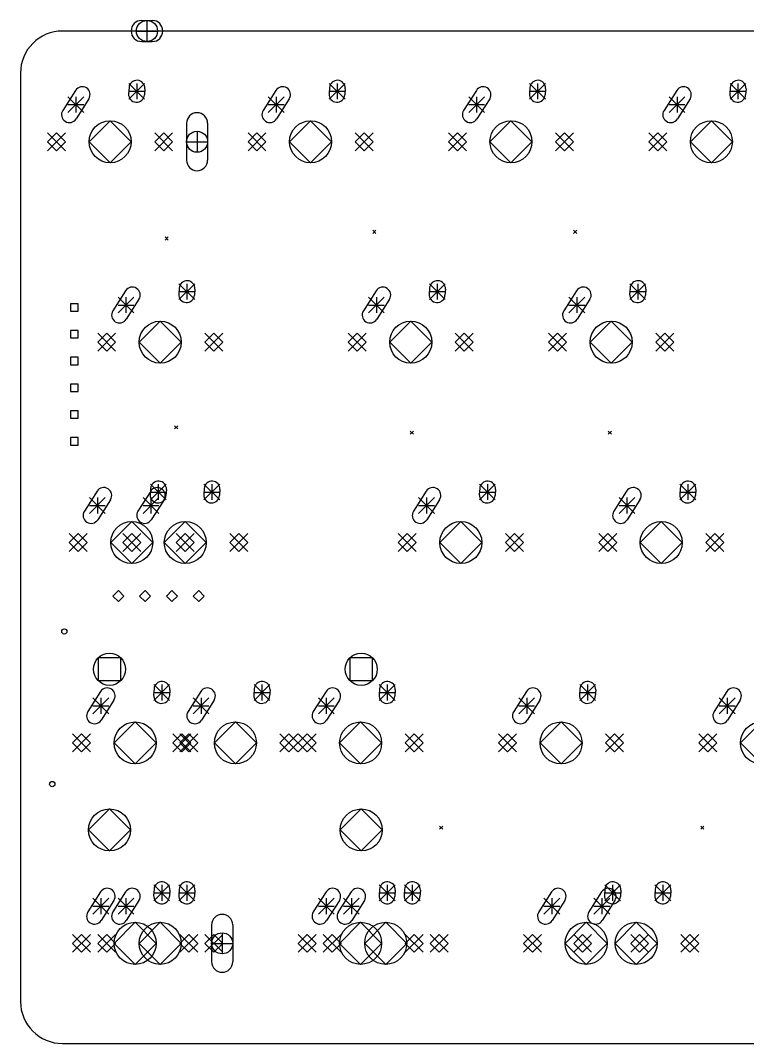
# Model space of a CAD drawing. Extents: x -8 to 314, y -166 to 1.
# Drawn here: x 2 to 71, y -96.1 to 1 of the extents above; entities that cross this region are included whole.
import ezdxf

# ---------------------------------------------------------------- set-up
doc = ezdxf.new("R2010")
doc.units = 0
doc.layers.add('BLACK', color=7, linetype='CONTINUOUS')

msp = doc.modelspace()

# ---------------------------------------------------------------- linework, layer by layer
at = {"layer": 'BLACK', "linetype": 'CONTINUOUS'}
for p, q in [((13.5, 1), (14.5, 1)), ((14, 1), (14, -1)), ((309.966, 0), (6, 0)), ((13, 0), (15, 0)), ((13.5, -1), (14.5, -1)), ((2, -4), (2, -92.0503)), ((7.22192, -5.63321), (6.01299, -7.53084)), ((12.2965, -5.37466), (12.257, -5.95332)), ((12.275, -4.965), (13.775, -6.465)), ((13.775, -4.965), (12.275, -6.465)), ((12.275, -5.715), (13.775, -5.715)), ((13.025, -4.965), (13.025, -6.465)), ((13.793, -5.47668), (13.7535, -6.05534)), ((26.2319, -5.63321), (25.023, -7.53084)), ((31.3065, -5.37466), (31.267, -5.95332)), ((31.285, -4.965), (32.785, -6.465)), ((32.785, -4.965), (31.285, -6.465)), ((31.285, -5.715), (32.785, -5.715)), ((32.035, -4.965), (32.035, -6.465)), ((32.803, -5.47668), (32.7635, -6.05534)), ((45.2419, -5.63321), (44.033, -7.53084)), ((50.3165, -5.37466), (50.277, -5.95332)), ((50.295, -4.965), (51.795, -6.465)), ((51.795, -4.965), (50.295, -6.465)), ((50.295, -5.715), (51.795, -5.715)), ((51.045, -4.965), (51.045, -6.465)), ((51.813, -5.47668), (51.7735, -6.05534)), ((64.2519, -5.63321), (63.043, -7.53084)), ((69.3265, -5.37466), (69.287, -5.95332)), ((69.305, -4.965), (70.805, -6.465)), ((70.805, -4.965), (69.305, -6.465)), ((69.305, -5.715), (70.805, -5.715)), ((70.055, -4.965), (70.055, -6.465)), ((70.823, -5.47668), (70.7835, -6.05534)), ((6.5, -6.235), (8, -7.735)), ((8, -6.235), (6.5, -7.735)), ((7.25, -6.235), (7.25, -7.735)), ((8.48701, -6.43916), (7.27808, -8.33679)), ((25.51, -6.235), (27.01, -7.735)), ((27.01, -6.235), (25.51, -7.735)), ((26.26, -6.235), (26.26, -7.735)), ((27.497, -6.43916), (26.2881, -8.33679)), ((44.52, -6.235), (46.02, -7.735)), ((46.02, -6.235), (44.52, -7.735)), ((45.27, -6.235), (45.27, -7.735)), ((46.507, -6.43916), (45.2981, -8.33679)), ((63.53, -6.235), (65.03, -7.735)), ((65.03, -6.235), (63.53, -7.735)), ((64.28, -6.235), (64.28, -7.735)), ((65.517, -6.43916), (64.3081, -8.33679)), ((6.5, -6.985), (8, -6.985)), ((25.51, -6.985), (27.01, -6.985)), ((44.52, -6.985), (46.02, -6.985)), ((63.53, -6.985), (65.03, -6.985)), ((10.505, -8.5111), (8.5111, -10.505)), ((12.4989, -10.505), (10.505, -8.5111)), ((29.515, -8.5111), (27.5211, -10.505)), ((31.5089, -10.505), (29.515, -8.5111)), ((48.525, -8.5111), (46.5311, -10.505)), ((50.5189, -10.505), (48.525, -8.5111)), ((67.535, -8.5111), (65.5411, -10.505)), ((69.5289, -10.505), (67.535, -8.5111)), ((4.5741, -9.6541), (6.2759, -11.3559)), ((6.2759, -9.6541), (4.5741, -11.3559)), ((5.425, -9.6541), (4.5741, -10.505)), ((6.2759, -10.505), (5.425, -9.6541)), ((14.7341, -9.6541), (16.4359, -11.3559)), ((16.4359, -9.6541), (14.7341, -11.3559)), ((15.585, -9.6541), (14.7341, -10.505)), ((16.4359, -10.505), (15.585, -9.6541)), ((17.755, -8.755), (17.755, -12.255)), ((18.755, -9.505), (18.755, -11.505)), ((19.755, -8.755), (19.755, -12.255)), ((23.5841, -9.6541), (25.2859, -11.3559)), ((25.2859, -9.6541), (23.5841, -11.3559)), ((24.435, -9.6541), (23.5841, -10.505)), ((25.2859, -10.505), (24.435, -9.6541)), ((33.7441, -9.6541), (35.4459, -11.3559)), ((35.4459, -9.6541), (33.7441, -11.3559)), ((34.595, -9.6541), (33.7441, -10.505)), ((35.4459, -10.505), (34.595, -9.6541)), ((42.5941, -9.6541), (44.2959, -11.3559)), ((44.2959, -9.6541), (42.5941, -11.3559)), ((43.445, -9.6541), (42.5941, -10.505)), ((44.2959, -10.505), (43.445, -9.6541)), ((52.7541, -9.6541), (54.4559, -11.3559)), ((54.4559, -9.6541), (52.7541, -11.3559)), ((53.605, -9.6541), (52.7541, -10.505)), ((54.4559, -10.505), (53.605, -9.6541)), ((61.6041, -9.6541), (63.3059, -11.3559)), ((63.3059, -9.6541), (61.6041, -11.3559)), ((62.455, -9.6541), (61.6041, -10.505)), ((63.3059, -10.505), (62.455, -9.6541)), ((4.5741, -10.505), (5.425, -11.3559)), ((5.425, -11.3559), (6.2759, -10.505)), ((8.5111, -10.505), (10.505, -12.4989)), ((10.505, -12.4989), (12.4989, -10.505)), ((14.7341, -10.505), (15.585, -11.3559)), ((15.585, -11.3559), (16.4359, -10.505)), ((17.755, -10.505), (19.755, -10.505)), ((23.5841, -10.505), (24.435, -11.3559)), ((24.435, -11.3559), (25.2859, -10.505)), ((27.5211, -10.505), (29.515, -12.4989)), ((29.515, -12.4989), (31.5089, -10.505)), ((33.7441, -10.505), (34.595, -11.3559)), ((34.595, -11.3559), (35.4459, -10.505)), ((42.5941, -10.505), (43.445, -11.3559)), ((43.445, -11.3559), (44.2959, -10.505)), ((46.5311, -10.505), (48.525, -12.4989)), ((48.525, -12.4989), (50.5189, -10.505)), ((52.7541, -10.505), (53.605, -11.3559)), ((53.605, -11.3559), (54.4559, -10.505)), ((61.6041, -10.505), (62.455, -11.3559)), ((62.455, -11.3559), (63.3059, -10.505)), ((65.5411, -10.505), (67.535, -12.4989)), ((67.535, -12.4989), (69.5289, -10.505)), ((35.41, -18.9), (35.71, -19.2)), ((35.71, -18.9), (35.41, -19.2)), ((54.46, -18.9), (54.76, -19.2)), ((54.76, -18.9), (54.46, -19.2)), ((15.725, -19.535), (16.025, -19.835)), ((16.025, -19.535), (15.725, -19.835)), ((17.0275, -23.975), (18.5275, -25.475)), ((18.5275, -23.975), (17.0275, -25.475)), ((17.7775, -23.975), (17.7775, -25.475)), ((40.79, -23.975), (42.29, -25.475)), ((42.29, -23.975), (40.79, -25.475)), ((41.54, -23.975), (41.54, -25.475)), ((59.8, -23.975), (61.3, -25.475)), ((61.3, -23.975), (59.8, -25.475)), ((60.55, -23.975), (60.55, -25.475)), ((11.9744, -24.6432), (10.7655, -26.5408)), ((17.049, -24.3847), (17.0095, -24.9633)), ((17.0275, -24.725), (18.5275, -24.725)), ((18.5455, -24.4867), (18.506, -25.0653)), ((35.7369, -24.6432), (34.528, -26.5408)), ((40.8115, -24.3847), (40.772, -24.9633)), ((40.79, -24.725), (42.29, -24.725)), ((42.308, -24.4867), (42.2685, -25.0653)), ((54.7469, -24.6432), (53.538, -26.5408)), ((59.8215, -24.3847), (59.782, -24.9633)), ((59.8, -24.725), (61.3, -24.725)), ((61.318, -24.4867), (61.2785, -25.0653)), ((7.46556, -25.8719), (6.75844, -25.8719)), ((6.75844, -25.8719), (6.75844, -26.5791)), ((7.46556, -26.5791), (7.46556, -25.8719)), ((11.2525, -25.245), (12.7525, -26.745)), ((12.7525, -25.245), (11.2525, -26.745)), ((11.2525, -25.995), (12.7525, -25.995)), ((12.0025, -25.245), (12.0025, -26.745)), ((13.2395, -25.4492), (12.0306, -27.3468)), ((35.015, -25.245), (36.515, -26.745)), ((36.515, -25.245), (35.015, -26.745)), ((35.015, -25.995), (36.515, -25.995)), ((35.765, -25.245), (35.765, -26.745)), ((37.002, -25.4492), (35.7931, -27.3468)), ((54.025, -25.245), (55.525, -26.745)), ((55.525, -25.245), (54.025, -26.745)), ((54.025, -25.995), (55.525, -25.995)), ((54.775, -25.245), (54.775, -26.745)), ((56.012, -25.4492), (54.8031, -27.3468)), ((6.75844, -26.5791), (7.46556, -26.5791)), ((15.2575, -27.5211), (13.2636, -29.515)), ((17.2514, -29.515), (15.2575, -27.5211)), ((39.02, -27.5211), (37.0261, -29.515)), ((41.0139, -29.515), (39.02, -27.5211)), ((58.03, -27.5211), (56.0361, -29.515)), ((60.0239, -29.515), (58.03, -27.5211)), ((7.46556, -28.4119), (6.75844, -28.4119)), ((6.75844, -28.4119), (6.75844, -29.1191)), ((7.46556, -29.1191), (7.46556, -28.4119)), ((9.3266, -28.6641), (11.0284, -30.3659)), ((11.0284, -28.6641), (9.3266, -30.3659)), ((10.1775, -28.6641), (9.3266, -29.515)), ((11.0284, -29.515), (10.1775, -28.6641)), ((19.4866, -28.6641), (21.1884, -30.3659)), ((21.1884, -28.6641), (19.4866, -30.3659)), ((20.3375, -28.6641), (19.4866, -29.515)), ((21.1884, -29.515), (20.3375, -28.6641)), ((33.0891, -28.6641), (34.7909, -30.3659)), ((34.7909, -28.6641), (33.0891, -30.3659)), ((33.94, -28.6641), (33.0891, -29.515)), ((34.7909, -29.515), (33.94, -28.6641)), ((43.2491, -28.6641), (44.9509, -30.3659)), ((44.9509, -28.6641), (43.2491, -30.3659)), ((44.1, -28.6641), (43.2491, -29.515)), ((44.9509, -29.515), (44.1, -28.6641)), ((52.0991, -28.6641), (53.8009, -30.3659)), ((53.8009, -28.6641), (52.0991, -30.3659)), ((52.95, -28.6641), (52.0991, -29.515)), ((53.8009, -29.515), (52.95, -28.6641)), ((62.2591, -28.6641), (63.9609, -30.3659)), ((63.9609, -28.6641), (62.2591, -30.3659)), ((63.11, -28.6641), (62.2591, -29.515)), ((63.9609, -29.515), (63.11, -28.6641)), ((6.75844, -29.1191), (7.46556, -29.1191)), ((9.3266, -29.515), (10.1775, -30.3659)), ((10.1775, -30.3659), (11.0284, -29.515)), ((13.2636, -29.515), (15.2575, -31.5089)), ((15.2575, -31.5089), (17.2514, -29.515)), ((19.4866, -29.515), (20.3375, -30.3659)), ((20.3375, -30.3659), (21.1884, -29.515)), ((33.0891, -29.515), (33.94, -30.3659)), ((33.94, -30.3659), (34.7909, -29.515)), ((37.0261, -29.515), (39.02, -31.5089)), ((39.02, -31.5089), (41.0139, -29.515)), ((43.2491, -29.515), (44.1, -30.3659)), ((44.1, -30.3659), (44.9509, -29.515)), ((52.0991, -29.515), (52.95, -30.3659)), ((52.95, -30.3659), (53.8009, -29.515)), ((56.0361, -29.515), (58.03, -31.5089)), ((58.03, -31.5089), (60.0239, -29.515)), ((62.2591, -29.515), (63.11, -30.3659)), ((63.11, -30.3659), (63.9609, -29.515)), ((7.46556, -30.9519), (6.75844, -30.9519)), ((6.75844, -30.9519), (6.75844, -31.6591)), ((7.46556, -31.6591), (7.46556, -30.9519)), ((6.75844, -31.6591), (7.46556, -31.6591)), ((7.46556, -33.4919), (6.75844, -33.4919)), ((6.75844, -33.4919), (6.75844, -34.1991)), ((7.46556, -34.1991), (7.46556, -33.4919)), ((6.75844, -34.1991), (7.46556, -34.1991)), ((7.46556, -36.0319), (6.75844, -36.0319)), ((6.75844, -36.0319), (6.75844, -36.7391)), ((6.75844, -36.7391), (7.46556, -36.7391)), ((7.46556, -36.7391), (7.46556, -36.0319)), ((16.614, -37.442), (16.914, -37.742)), ((16.914, -37.442), (16.614, -37.742)), ((7.46556, -38.5719), (6.75844, -38.5719)), ((6.75844, -38.5719), (6.75844, -39.2791)), ((7.46556, -39.2791), (7.46556, -38.5719)), ((38.966, -37.95), (39.266, -38.25)), ((39.266, -37.95), (38.966, -38.25)), ((57.762, -37.95), (58.062, -38.25)), ((58.062, -37.95), (57.762, -38.25)), ((6.75844, -39.2791), (7.46556, -39.2791)), ((9.27062, -43.6532), (8.06169, -45.5508)), ((14.3506, -43.6532), (13.1417, -45.5508)), ((14.3452, -43.3947), (14.3057, -43.9733)), ((14.3237, -42.985), (15.8237, -44.485)), ((15.8237, -42.985), (14.3237, -44.485)), ((15.0737, -42.985), (15.0737, -44.485)), ((15.8417, -43.4967), (15.8022, -44.0753)), ((19.4252, -43.3947), (19.3857, -43.9733)), ((19.4037, -42.985), (20.9037, -44.485)), ((20.9037, -42.985), (19.4037, -44.485)), ((20.1537, -42.985), (20.1537, -44.485)), ((20.9217, -43.4967), (20.8822, -44.0753)), ((40.4894, -43.6532), (39.2805, -45.5508)), ((45.564, -43.3947), (45.5245, -43.9733)), ((45.5425, -42.985), (47.0425, -44.485)), ((47.0425, -42.985), (45.5425, -44.485)), ((46.2925, -42.985), (46.2925, -44.485)), ((47.0605, -43.4967), (47.021, -44.0753)), ((59.4994, -43.6532), (58.2905, -45.5508)), ((64.574, -43.3947), (64.5345, -43.9733)), ((64.5525, -42.985), (66.0525, -44.485)), ((66.0525, -42.985), (64.5525, -44.485)), ((65.3025, -42.985), (65.3025, -44.485)), ((66.0705, -43.4967), (66.031, -44.0753)), ((8.5487, -44.255), (10.0487, -45.755)), ((10.0487, -44.255), (8.5487, -45.755)), ((9.2987, -44.255), (9.2987, -45.755)), ((10.5357, -44.4592), (9.32678, -46.3568)), ((13.6287, -44.255), (15.1287, -45.755)), ((15.1287, -44.255), (13.6287, -45.755)), ((14.3237, -43.735), (15.8237, -43.735)), ((14.3787, -44.255), (14.3787, -45.755)), ((15.6157, -44.4592), (14.4068, -46.3568)), ((19.4037, -43.735), (20.9037, -43.735)), ((39.7675, -44.255), (41.2675, -45.755)), ((41.2675, -44.255), (39.7675, -45.755)), ((40.5175, -44.255), (40.5175, -45.755)), ((41.7545, -44.4592), (40.5456, -46.3568)), ((45.5425, -43.735), (47.0425, -43.735)), ((58.7775, -44.255), (60.2775, -45.755)), ((60.2775, -44.255), (58.7775, -45.755)), ((59.5275, -44.255), (59.5275, -45.755)), ((60.7645, -44.4592), (59.5556, -46.3568)), ((64.5525, -43.735), (66.0525, -43.735)), ((8.5487, -45.005), (10.0487, -45.005)), ((13.6287, -45.005), (15.1287, -45.005)), ((39.7675, -45.005), (41.2675, -45.005)), ((58.7775, -45.005), (60.2775, -45.005)), ((12.5537, -46.5311), (10.5598, -48.525)), ((14.5476, -48.525), (12.5537, -46.5311)), ((17.6337, -46.5311), (15.6398, -48.525)), ((19.6276, -48.525), (17.6337, -46.5311)), ((43.7725, -46.5311), (41.7786, -48.525)), ((45.7664, -48.525), (43.7725, -46.5311)), ((62.7825, -46.5311), (60.7886, -48.525)), ((64.7764, -48.525), (62.7825, -46.5311)), ((6.6228, -47.6741), (8.3246, -49.3759)), ((8.3246, -47.6741), (6.6228, -49.3759)), ((7.4737, -47.6741), (6.6228, -48.525)), ((6.6228, -48.525), (7.4737, -49.3759)), ((8.3246, -48.525), (7.4737, -47.6741)), ((7.4737, -49.3759), (8.3246, -48.525)), ((10.5598, -48.525), (12.5537, -50.5189)), ((11.7028, -47.6741), (13.4046, -49.3759)), ((13.4046, -47.6741), (11.7028, -49.3759)), ((12.5537, -47.6741), (11.7028, -48.525)), ((11.7028, -48.525), (12.5537, -49.3759)), ((13.4046, -48.525), (12.5537, -47.6741)), ((12.5537, -49.3759), (13.4046, -48.525)), ((12.5537, -50.5189), (14.5476, -48.525)), ((15.6398, -48.525), (17.6337, -50.5189)), ((16.7828, -47.6741), (18.4846, -49.3759)), ((18.4846, -47.6741), (16.7828, -49.3759)), ((17.6337, -47.6741), (16.7828, -48.525)), ((16.7828, -48.525), (17.6337, -49.3759)), ((18.4846, -48.525), (17.6337, -47.6741)), ((17.6337, -49.3759), (18.4846, -48.525)), ((17.6337, -50.5189), (19.6276, -48.525)), ((21.8628, -47.6741), (23.5646, -49.3759)), ((23.5646, -47.6741), (21.8628, -49.3759)), ((22.7137, -47.6741), (21.8628, -48.525)), ((21.8628, -48.525), (22.7137, -49.3759)), ((23.5646, -48.525), (22.7137, -47.6741)), ((22.7137, -49.3759), (23.5646, -48.525)), ((37.8416, -47.6741), (39.5434, -49.3759)), ((39.5434, -47.6741), (37.8416, -49.3759)), ((38.6925, -47.6741), (37.8416, -48.525)), ((37.8416, -48.525), (38.6925, -49.3759)), ((39.5434, -48.525), (38.6925, -47.6741)), ((38.6925, -49.3759), (39.5434, -48.525)), ((41.7786, -48.525), (43.7725, -50.5189)), ((43.7725, -50.5189), (45.7664, -48.525)), ((48.0016, -47.6741), (49.7034, -49.3759)), ((49.7034, -47.6741), (48.0016, -49.3759)), ((48.8525, -47.6741), (48.0016, -48.525)), ((48.0016, -48.525), (48.8525, -49.3759)), ((49.7034, -48.525), (48.8525, -47.6741)), ((48.8525, -49.3759), (49.7034, -48.525)), ((56.8516, -47.6741), (58.5534, -49.3759)), ((58.5534, -47.6741), (56.8516, -49.3759)), ((57.7025, -47.6741), (56.8516, -48.525)), ((56.8516, -48.525), (57.7025, -49.3759)), ((58.5534, -48.525), (57.7025, -47.6741)), ((57.7025, -49.3759), (58.5534, -48.525)), ((60.7886, -48.525), (62.7825, -50.5189)), ((62.7825, -50.5189), (64.7764, -48.525)), ((67.0116, -47.6741), (68.7134, -49.3759)), ((68.7134, -47.6741), (67.0116, -49.3759)), ((67.8625, -47.6741), (67.0116, -48.525)), ((67.0116, -48.525), (67.8625, -49.3759)), ((68.7134, -48.525), (67.8625, -47.6741)), ((67.8625, -49.3759), (68.7134, -48.525)), ((11.2837, -53.085), (10.7637, -53.605)), ((11.8037, -53.605), (11.2837, -53.085)), ((13.8237, -53.085), (13.3037, -53.605)), ((14.3437, -53.605), (13.8237, -53.085)), ((16.3637, -53.085), (15.8437, -53.605)), ((16.8837, -53.605), (16.3637, -53.085)), ((18.9037, -53.085), (18.3837, -53.605)), ((19.4237, -53.605), (18.9037, -53.085)), ((10.7637, -53.605), (11.2837, -54.125)), ((11.2837, -54.125), (11.8037, -53.605)), ((13.3037, -53.605), (13.8237, -54.125)), ((13.8237, -54.125), (14.3437, -53.605)), ((15.8437, -53.605), (16.3637, -54.125)), ((16.3637, -54.125), (16.8837, -53.605)), ((18.3837, -53.605), (18.9037, -54.125)), ((18.9037, -54.125), (19.4237, -53.605)), ((11.5259, -59.4724), (9.37066, -59.4724)), ((9.37066, -59.4724), (9.37066, -61.6276)), ((11.5259, -61.6276), (11.5259, -59.4724)), ((35.4019, -59.4724), (33.2467, -59.4724)), ((33.2467, -59.4724), (33.2467, -61.6276)), ((35.4019, -61.6276), (35.4019, -59.4724)), ((9.37066, -61.6276), (11.5259, -61.6276)), ((14.6512, -61.995), (16.1512, -63.495)), ((16.1512, -61.995), (14.6512, -63.495)), ((15.4012, -61.995), (15.4012, -63.495)), ((24.1563, -61.995), (25.6563, -63.495)), ((25.6563, -61.995), (24.1563, -63.495)), ((24.9063, -61.995), (24.9063, -63.495)), ((33.2467, -61.6276), (35.4019, -61.6276)), ((36.0375, -61.995), (37.5375, -63.495)), ((37.5375, -61.995), (36.0375, -63.495)), ((36.7875, -61.995), (36.7875, -63.495)), ((55.0475, -61.995), (56.5475, -63.495)), ((56.5475, -61.995), (55.0475, -63.495)), ((55.7975, -61.995), (55.7975, -63.495)), ((9.59812, -62.6632), (8.38919, -64.5608)), ((14.6727, -62.4047), (14.6332, -62.9833)), ((14.6512, -62.745), (16.1512, -62.745)), ((16.1692, -62.5067), (16.1297, -63.0853)), ((19.1032, -62.6632), (17.8943, -64.5608)), ((24.1778, -62.4047), (24.1383, -62.9833)), ((24.1563, -62.745), (25.6563, -62.745)), ((25.6743, -62.5067), (25.6348, -63.0853)), ((30.9844, -62.6632), (29.7755, -64.5608)), ((36.059, -62.4047), (36.0195, -62.9833)), ((36.0375, -62.745), (37.5375, -62.745)), ((37.5555, -62.5067), (37.516, -63.0853)), ((49.9944, -62.6632), (48.7855, -64.5608)), ((55.069, -62.4047), (55.0295, -62.9833)), ((55.0475, -62.745), (56.5475, -62.745)), ((56.5655, -62.5067), (56.526, -63.0853)), ((69.0044, -62.6632), (67.7955, -64.5608)), ((8.8762, -63.265), (10.3762, -64.765)), ((10.3762, -63.265), (8.8762, -64.765)), ((8.8762, -64.015), (10.3762, -64.015)), ((9.6262, -63.265), (9.6262, -64.765)), ((10.8632, -63.4692), (9.65428, -65.3668)), ((18.3813, -63.265), (19.8813, -64.765)), ((19.8813, -63.265), (18.3813, -64.765)), ((18.3813, -64.015), (19.8813, -64.015)), ((19.1313, -63.265), (19.1313, -64.765)), ((20.3683, -63.4692), (19.1594, -65.3668)), ((30.2625, -63.265), (31.7625, -64.765)), ((31.7625, -63.265), (30.2625, -64.765)), ((30.2625, -64.015), (31.7625, -64.015)), ((31.0125, -63.265), (31.0125, -64.765)), ((32.2495, -63.4692), (31.0406, -65.3668)), ((49.2725, -63.265), (50.7725, -64.765)), ((50.7725, -63.265), (49.2725, -64.765)), ((49.2725, -64.015), (50.7725, -64.015)), ((50.0225, -63.265), (50.0225, -64.765)), ((51.2595, -63.4692), (50.0506, -65.3668)), ((68.2825, -63.265), (69.7825, -64.765)), ((69.7825, -63.265), (68.2825, -64.765)), ((68.2825, -64.015), (69.7825, -64.015)), ((69.0325, -63.265), (69.0325, -64.765)), ((70.2695, -63.4692), (69.0606, -65.3668)), ((12.8812, -65.5411), (10.8873, -67.535)), ((14.8751, -67.535), (12.8812, -65.5411)), ((22.3863, -65.5411), (20.3924, -67.535)), ((24.3802, -67.535), (22.3863, -65.5411)), ((34.2675, -65.5411), (32.2736, -67.535)), ((36.2614, -67.535), (34.2675, -65.5411)), ((53.2775, -65.5411), (51.2836, -67.535)), ((55.2714, -67.535), (53.2775, -65.5411)), ((72.2875, -65.5411), (70.2936, -67.535)), ((6.9503, -66.6841), (8.6521, -68.3859)), ((8.6521, -66.6841), (6.9503, -68.3859)), ((7.8012, -66.6841), (6.9503, -67.535)), ((8.6521, -67.535), (7.8012, -66.6841)), ((16.4554, -66.6841), (18.1572, -68.3859)), ((18.1572, -66.6841), (16.4554, -68.3859)), ((17.3063, -66.6841), (16.4554, -67.535)), ((17.1103, -66.6841), (18.8121, -68.3859)), ((18.8121, -66.6841), (17.1103, -68.3859)), ((17.9612, -66.6841), (17.1103, -67.535)), ((18.1572, -67.535), (17.3063, -66.6841)), ((18.8121, -67.535), (17.9612, -66.6841)), ((26.6154, -66.6841), (28.3172, -68.3859)), ((28.3172, -66.6841), (26.6154, -68.3859)), ((27.4663, -66.6841), (26.6154, -67.535)), ((28.3172, -67.535), (27.4663, -66.6841)), ((28.3366, -66.6841), (30.0384, -68.3859)), ((30.0384, -66.6841), (28.3366, -68.3859)), ((29.1875, -66.6841), (28.3366, -67.535)), ((30.0384, -67.535), (29.1875, -66.6841)), ((38.4966, -66.6841), (40.1984, -68.3859)), ((40.1984, -66.6841), (38.4966, -68.3859)), ((39.3475, -66.6841), (38.4966, -67.535)), ((40.1984, -67.535), (39.3475, -66.6841)), ((47.3466, -66.6841), (49.0484, -68.3859)), ((49.0484, -66.6841), (47.3466, -68.3859)), ((48.1975, -66.6841), (47.3466, -67.535)), ((49.0484, -67.535), (48.1975, -66.6841)), ((57.5066, -66.6841), (59.2084, -68.3859)), ((59.2084, -66.6841), (57.5066, -68.3859)), ((58.3575, -66.6841), (57.5066, -67.535)), ((59.2084, -67.535), (58.3575, -66.6841)), ((66.3566, -66.6841), (68.0584, -68.3859)), ((68.0584, -66.6841), (66.3566, -68.3859)), ((67.2075, -66.6841), (66.3566, -67.535)), ((68.0584, -67.535), (67.2075, -66.6841)), ((6.9503, -67.535), (7.8012, -68.3859)), ((7.8012, -68.3859), (8.6521, -67.535)), ((10.8873, -67.535), (12.8812, -69.5289)), ((12.8812, -69.5289), (14.8751, -67.535)), ((16.4554, -67.535), (17.3063, -68.3859)), ((17.1103, -67.535), (17.9612, -68.3859)), ((17.3063, -68.3859), (18.1572, -67.535)), ((17.9612, -68.3859), (18.8121, -67.535)), ((20.3924, -67.535), (22.3863, -69.5289)), ((22.3863, -69.5289), (24.3802, -67.535)), ((26.6154, -67.535), (27.4663, -68.3859)), ((27.4663, -68.3859), (28.3172, -67.535)), ((28.3366, -67.535), (29.1875, -68.3859)), ((29.1875, -68.3859), (30.0384, -67.535)), ((32.2736, -67.535), (34.2675, -69.5289)), ((34.2675, -69.5289), (36.2614, -67.535)), ((38.4966, -67.535), (39.3475, -68.3859)), ((39.3475, -68.3859), (40.1984, -67.535)), ((47.3466, -67.535), (48.1975, -68.3859)), ((48.1975, -68.3859), (49.0484, -67.535)), ((51.2836, -67.535), (53.2775, -69.5289)), ((53.2775, -69.5289), (55.2714, -67.535)), ((57.5066, -67.535), (58.3575, -68.3859)), ((58.3575, -68.3859), (59.2084, -67.535)), ((66.3566, -67.535), (67.2075, -68.3859)), ((67.2075, -68.3859), (68.0584, -67.535)), ((70.2936, -67.535), (72.2875, -69.5289)), ((10.4483, -73.7961), (8.4544, -75.79)), ((12.4422, -75.79), (10.4483, -73.7961)), ((34.3243, -73.7961), (32.3304, -75.79)), ((36.3182, -75.79), (34.3243, -73.7961)), ((41.76, -75.415), (42.06, -75.715)), ((42.06, -75.415), (41.76, -75.715)), ((66.525, -75.415), (66.825, -75.715)), ((66.825, -75.415), (66.525, -75.715)), ((8.4544, -75.79), (10.4483, -77.7839)), ((10.4483, -77.7839), (12.4422, -75.79)), ((32.3304, -75.79), (34.3243, -77.7839)), ((34.3243, -77.7839), (36.3182, -75.79)), ((14.6727, -81.4147), (14.6332, -81.9933)), ((14.6512, -81.005), (16.1512, -82.505)), ((16.1512, -81.005), (14.6512, -82.505)), ((15.4012, -81.005), (15.4012, -82.505)), ((16.1692, -81.5167), (16.1297, -82.0953)), ((17.049, -81.4147), (17.0095, -81.9933)), ((17.0275, -81.005), (18.5275, -82.505)), ((18.5275, -81.005), (17.0275, -82.505)), ((17.7775, -81.005), (17.7775, -82.505)), ((18.5455, -81.5167), (18.506, -82.0953)), ((36.059, -81.4147), (36.0195, -81.9933)), ((36.0375, -81.005), (37.5375, -82.505)), ((37.5375, -81.005), (36.0375, -82.505)), ((36.7875, -81.005), (36.7875, -82.505)), ((37.5555, -81.5167), (37.516, -82.0953)), ((38.4352, -81.4147), (38.3958, -81.9933)), ((38.4138, -81.005), (39.9138, -82.505)), ((39.9138, -81.005), (38.4138, -82.505)), ((39.1638, -81.005), (39.1638, -82.505)), ((39.9317, -81.5167), (39.8923, -82.0953)), ((57.4452, -81.4147), (57.4057, -81.9933)), ((57.4237, -81.005), (58.9237, -82.505)), ((58.9237, -81.005), (57.4237, -82.505)), ((58.1737, -81.005), (58.1737, -82.505)), ((58.9417, -81.5167), (58.9022, -82.0953)), ((62.1977, -81.4147), (62.1582, -81.9933)), ((62.1762, -81.005), (63.6762, -82.505)), ((63.6762, -81.005), (62.1762, -82.505)), ((62.9262, -81.005), (62.9262, -82.505)), ((63.6942, -81.5167), (63.6547, -82.0953)), ((9.59812, -81.6732), (8.38919, -83.5708)), ((8.8762, -82.275), (10.3762, -83.775)), ((10.3762, -82.275), (8.8762, -83.775)), ((9.6262, -82.275), (9.6262, -83.775)), ((10.8632, -82.4792), (9.65428, -84.3768)), ((11.9744, -81.6732), (10.7655, -83.5708)), ((11.2525, -82.275), (12.7525, -83.775)), ((12.7525, -82.275), (11.2525, -83.775)), ((12.0025, -82.275), (12.0025, -83.775)), ((13.2395, -82.4792), (12.0306, -84.3768)), ((14.6512, -81.755), (16.1512, -81.755)), ((17.0275, -81.755), (18.5275, -81.755)), ((30.9844, -81.6732), (29.7755, -83.5708)), ((30.2625, -82.275), (31.7625, -83.775)), ((31.7625, -82.275), (30.2625, -83.775)), ((31.0125, -82.275), (31.0125, -83.775)), ((32.2495, -82.4792), (31.0406, -84.3768)), ((33.3607, -81.6732), (32.1517, -83.5708)), ((32.6388, -82.275), (34.1388, -83.775)), ((34.1388, -82.275), (32.6388, -83.775)), ((33.3888, -82.275), (33.3888, -83.775)), ((34.6258, -82.4792), (33.4168, -84.3768)), ((36.0375, -81.755), (37.5375, -81.755)), ((38.4138, -81.755), (39.9138, -81.755)), ((52.3706, -81.6732), (51.1617, -83.5708)), ((51.6487, -82.275), (53.1487, -83.775)), ((53.1487, -82.275), (51.6487, -83.775)), ((52.3987, -82.275), (52.3987, -83.775)), ((53.6357, -82.4792), (52.4268, -84.3768)), ((57.1231, -81.6732), (55.9142, -83.5708)), ((56.4012, -82.275), (57.9012, -83.775)), ((57.9012, -82.275), (56.4012, -83.775)), ((57.1512, -82.275), (57.1512, -83.775)), ((58.3882, -82.4792), (57.1793, -84.3768)), ((57.4237, -81.755), (58.9237, -81.755)), ((62.1762, -81.755), (63.6762, -81.755)), ((8.8762, -83.025), (10.3762, -83.025)), ((11.2525, -83.025), (12.7525, -83.025)), ((30.2625, -83.025), (31.7625, -83.025)), ((32.6388, -83.025), (34.1388, -83.025)), ((51.6487, -83.025), (53.1487, -83.025)), ((56.4012, -83.025), (57.9012, -83.025)), ((12.8812, -84.5511), (10.8873, -86.545)), ((14.8751, -86.545), (12.8812, -84.5511)), ((15.2575, -84.5511), (13.2636, -86.545)), ((17.2514, -86.545), (15.2575, -84.5511)), ((20.1312, -84.795), (20.1312, -88.295)), ((22.1312, -84.795), (22.1312, -88.295)), ((34.2675, -84.5511), (32.2736, -86.545)), ((36.2614, -86.545), (34.2675, -84.5511)), ((36.6437, -84.5511), (34.6499, -86.545)), ((38.6377, -86.545), (36.6437, -84.5511)), ((55.6537, -84.5511), (53.6598, -86.545)), ((57.6476, -86.545), (55.6537, -84.5511)), ((60.4062, -84.5511), (58.4123, -86.545)), ((62.4001, -86.545), (60.4062, -84.5511)), ((6.9503, -85.6941), (8.6521, -87.3959)), ((8.6521, -85.6941), (6.9503, -87.3959)), ((7.8012, -85.6941), (6.9503, -86.545)), ((8.6521, -86.545), (7.8012, -85.6941)), ((9.3266, -85.6941), (11.0284, -87.3959)), ((11.0284, -85.6941), (9.3266, -87.3959)), ((10.1775, -85.6941), (9.3266, -86.545)), ((11.0284, -86.545), (10.1775, -85.6941)), ((17.1103, -85.6941), (18.8121, -87.3959)), ((18.8121, -85.6941), (17.1103, -87.3959)), ((17.9612, -85.6941), (17.1103, -86.545)), ((18.8121, -86.545), (17.9612, -85.6941)), ((19.4866, -85.6941), (21.1884, -87.3959)), ((21.1884, -85.6941), (19.4866, -87.3959)), ((20.3375, -85.6941), (19.4866, -86.545)), ((21.1884, -86.545), (20.3375, -85.6941)), ((21.1312, -85.545), (21.1312, -87.545)), ((28.3366, -85.6941), (30.0384, -87.3959)), ((30.0384, -85.6941), (28.3366, -87.3959)), ((29.1875, -85.6941), (28.3366, -86.545)), ((30.0384, -86.545), (29.1875, -85.6941)), ((30.7128, -85.6941), (32.4147, -87.3959)), ((32.4147, -85.6941), (30.7128, -87.3959)), ((31.5637, -85.6941), (30.7128, -86.545)), ((32.4147, -86.545), (31.5637, -85.6941)), ((38.4966, -85.6941), (40.1984, -87.3959)), ((40.1984, -85.6941), (38.4966, -87.3959)), ((39.3475, -85.6941), (38.4966, -86.545)), ((40.1984, -86.545), (39.3475, -85.6941)), ((40.8728, -85.6941), (42.5746, -87.3959)), ((42.5746, -85.6941), (40.8728, -87.3959)), ((41.7237, -85.6941), (40.8728, -86.545)), ((42.5746, -86.545), (41.7237, -85.6941)), ((49.7228, -85.6941), (51.4246, -87.3959)), ((51.4246, -85.6941), (49.7228, -87.3959)), ((50.5737, -85.6941), (49.7228, -86.545)), ((51.4246, -86.545), (50.5737, -85.6941)), ((54.4753, -85.6941), (56.1771, -87.3959)), ((56.1771, -85.6941), (54.4753, -87.3959)), ((55.3262, -85.6941), (54.4753, -86.545)), ((56.1771, -86.545), (55.3262, -85.6941)), ((59.8828, -85.6941), (61.5846, -87.3959)), ((61.5846, -85.6941), (59.8828, -87.3959)), ((60.7337, -85.6941), (59.8828, -86.545)), ((61.5846, -86.545), (60.7337, -85.6941)), ((64.6353, -85.6941), (66.3371, -87.3959)), ((66.3371, -85.6941), (64.6353, -87.3959)), ((65.4862, -85.6941), (64.6353, -86.545)), ((66.3371, -86.545), (65.4862, -85.6941)), ((6.9503, -86.545), (7.8012, -87.3959)), ((7.8012, -87.3959), (8.6521, -86.545)), ((9.3266, -86.545), (10.1775, -87.3959)), ((10.1775, -87.3959), (11.0284, -86.545)), ((10.8873, -86.545), (12.8812, -88.5389)), ((12.8812, -88.5389), (14.8751, -86.545)), ((13.2636, -86.545), (15.2575, -88.5389)), ((15.2575, -88.5389), (17.2514, -86.545)), ((17.1103, -86.545), (17.9612, -87.3959)), ((17.9612, -87.3959), (18.8121, -86.545)), ((19.4866, -86.545), (20.3375, -87.3959)), ((20.1312, -86.545), (22.1312, -86.545)), ((20.3375, -87.3959), (21.1884, -86.545)), ((28.3366, -86.545), (29.1875, -87.3959)), ((29.1875, -87.3959), (30.0384, -86.545)), ((30.7128, -86.545), (31.5637, -87.3959)), ((31.5637, -87.3959), (32.4147, -86.545)), ((32.2736, -86.545), (34.2675, -88.5389)), ((34.2675, -88.5389), (36.2614, -86.545)), ((34.6499, -86.545), (36.6437, -88.5389)), ((36.6437, -88.5389), (38.6377, -86.545)), ((38.4966, -86.545), (39.3475, -87.3959)), ((39.3475, -87.3959), (40.1984, -86.545)), ((40.8728, -86.545), (41.7237, -87.3959)), ((41.7237, -87.3959), (42.5746, -86.545)), ((49.7228, -86.545), (50.5737, -87.3959)), ((50.5737, -87.3959), (51.4246, -86.545)), ((53.6598, -86.545), (55.6537, -88.5389)), ((54.4753, -86.545), (55.3262, -87.3959)), ((55.3262, -87.3959), (56.1771, -86.545)), ((55.6537, -88.5389), (57.6476, -86.545)), ((58.4123, -86.545), (60.4062, -88.5389)), ((59.8828, -86.545), (60.7337, -87.3959)), ((60.4062, -88.5389), (62.4001, -86.545)), ((60.7337, -87.3959), (61.5846, -86.545)), ((64.6353, -86.545), (65.4862, -87.3959)), ((65.4862, -87.3959), (66.3371, -86.545)), ((6, -96.0503), (309.966, -96.0503))]:
    msp.add_line(p, q, dxfattribs=at)
at = {"layer": 'BLACK'}
for centre, radius in [((14, 0), 1), ((10.505, -10.505), 1.9939), ((29.515, -10.505), 1.9939), ((48.525, -10.505), 1.9939), ((67.535, -10.505), 1.9939), ((18.755, -10.505), 1), ((15.2575, -29.515), 1.9939), ((39.02, -29.515), 1.9939), ((58.03, -29.515), 1.9939), ((12.5537, -48.525), 1.9939), ((17.6337, -48.525), 1.9939), ((43.7725, -48.525), 1.9939), ((62.7825, -48.525), 1.9939), ((6.1595, -56.9595), 0.25), ((10.4483, -60.55), 1.524), ((34.3243, -60.55), 1.524), ((12.8812, -67.535), 1.9939), ((22.3863, -67.535), 1.9939), ((34.2675, -67.535), 1.9939), ((53.2775, -67.535), 1.9939), ((72.2875, -67.535), 1.9939), ((5.0165, -71.4375), 0.25), ((10.4483, -75.79), 1.9939), ((34.3243, -75.79), 1.9939), ((12.8812, -86.545), 1.9939), ((15.2575, -86.545), 1.9939), ((34.2675, -86.545), 1.9939), ((36.6437, -86.545), 1.9939), ((55.6537, -86.545), 1.9939), ((60.4062, -86.545), 1.9939), ((21.1312, -86.545), 1)]:
    msp.add_circle(centre, radius, dxfattribs=at)
for centre, radius, start, end in [((13.5, 0), 1, 90, 270), ((14.5, 0), 1, 270, 450), ((6, -4), 4, 90, 180), ((13.0447, -5.42567), 0.75, 356.1, 536.1), ((32.0547, -5.42567), 0.75, 356.1, 536.1), ((51.0647, -5.42567), 0.75, 356.1, 536.1), ((70.0747, -5.42567), 0.75, 356.1, 536.1), ((7.85446, -6.03618), 0.75, 327.5, 507.5), ((26.8645, -6.03618), 0.75, 327.5, 507.5), ((45.8745, -6.03618), 0.75, 327.5, 507.5), ((64.8845, -6.03618), 0.75, 327.5, 507.5), ((13.0053, -6.00433), 0.75, 536.1, 716.1), ((32.0153, -6.00433), 0.75, 536.1, 716.1), ((51.0253, -6.00433), 0.75, 536.1, 716.1), ((70.0353, -6.00433), 0.75, 536.1, 716.1), ((6.64554, -7.93382), 0.75, 507.5, 687.5), ((18.755, -8.755), 1, 0, 180), ((25.6555, -7.93382), 0.75, 507.5, 687.5), ((44.6655, -7.93382), 0.75, 507.5, 687.5), ((63.6755, -7.93382), 0.75, 507.5, 687.5), ((18.755, -12.255), 1, 180, 360), ((17.7972, -24.4357), 0.75, 356.1, 536.1), ((41.5597, -24.4357), 0.75, 356.1, 536.1), ((60.5697, -24.4357), 0.75, 356.1, 536.1), ((12.607, -25.0462), 0.75, 327.5, 507.5), ((17.7578, -25.0143), 0.75, 536.1, 716.1), ((36.3695, -25.0462), 0.75, 327.5, 507.5), ((41.5203, -25.0143), 0.75, 536.1, 716.1), ((55.3795, -25.0462), 0.75, 327.5, 507.5), ((60.5303, -25.0143), 0.75, 536.1, 716.1), ((11.398, -26.9438), 0.75, 507.5, 687.5), ((35.1605, -26.9438), 0.75, 507.5, 687.5), ((54.1705, -26.9438), 0.75, 507.5, 687.5), ((15.0934, -43.4457), 0.75, 356.1, 536.1), ((20.1734, -43.4457), 0.75, 356.1, 536.1), ((46.3122, -43.4457), 0.75, 356.1, 536.1), ((65.3222, -43.4457), 0.75, 356.1, 536.1), ((9.90316, -44.0562), 0.75, 327.5, 507.5), ((14.9832, -44.0562), 0.75, 327.5, 507.5), ((41.122, -44.0562), 0.75, 327.5, 507.5), ((60.132, -44.0562), 0.75, 327.5, 507.5), ((15.054, -44.0243), 0.75, 536.1, 716.1), ((20.134, -44.0243), 0.75, 536.1, 716.1), ((46.2728, -44.0243), 0.75, 536.1, 716.1), ((65.2828, -44.0243), 0.75, 536.1, 716.1), ((8.69424, -45.9538), 0.75, 507.5, 687.5), ((13.7742, -45.9538), 0.75, 507.5, 687.5), ((39.913, -45.9538), 0.75, 507.5, 687.5), ((58.923, -45.9538), 0.75, 507.5, 687.5), ((15.4209, -62.4557), 0.75, 356.1, 536.1), ((24.926, -62.4557), 0.75, 356.1, 536.1), ((36.8072, -62.4557), 0.75, 356.1, 536.1), ((55.8172, -62.4557), 0.75, 356.1, 536.1), ((10.2307, -63.0662), 0.75, 327.5, 507.5), ((15.3815, -63.0343), 0.75, 536.1, 716.1), ((19.7358, -63.0662), 0.75, 327.5, 507.5), ((24.8866, -63.0343), 0.75, 536.1, 716.1), ((31.617, -63.0662), 0.75, 327.5, 507.5), ((36.7678, -63.0343), 0.75, 536.1, 716.1), ((50.627, -63.0662), 0.75, 327.5, 507.5), ((55.7778, -63.0343), 0.75, 536.1, 716.1), ((69.637, -63.0662), 0.75, 327.5, 507.5), ((9.02174, -64.9638), 0.75, 507.5, 687.5), ((18.5268, -64.9638), 0.75, 507.5, 687.5), ((30.408, -64.9638), 0.75, 507.5, 687.5), ((49.418, -64.9638), 0.75, 507.5, 687.5), ((68.428, -64.9638), 0.75, 507.5, 687.5), ((10.2307, -82.0762), 0.75, 327.5, 507.5), ((12.607, -82.0762), 0.75, 327.5, 507.5), ((15.4209, -81.4657), 0.75, 356.1, 536.1), ((17.7972, -81.4657), 0.75, 356.1, 536.1), ((31.617, -82.0762), 0.75, 327.5, 507.5), ((33.9932, -82.0762), 0.75, 327.5, 507.5), ((36.8072, -81.4657), 0.75, 356.1, 536.1), ((39.1835, -81.4657), 0.75, 356.1, 536.1), ((53.0032, -82.0762), 0.75, 327.5, 507.5), ((57.7557, -82.0762), 0.75, 327.5, 507.5), ((58.1934, -81.4657), 0.75, 356.1, 536.1), ((62.9459, -81.4657), 0.75, 356.1, 536.1), ((15.3815, -82.0443), 0.75, 536.1, 716.1), ((17.7578, -82.0443), 0.75, 536.1, 716.1), ((36.7678, -82.0443), 0.75, 536.1, 716.1), ((39.144, -82.0443), 0.75, 536.1, 716.1), ((58.154, -82.0443), 0.75, 536.1, 716.1), ((62.9065, -82.0443), 0.75, 536.1, 716.1), ((9.02174, -83.9738), 0.75, 507.5, 687.5), ((11.398, -83.9738), 0.75, 507.5, 687.5), ((21.1312, -84.795), 1, 0, 180), ((30.408, -83.9738), 0.75, 507.5, 687.5), ((32.7843, -83.9738), 0.75, 507.5, 687.5), ((51.7942, -83.9738), 0.75, 507.5, 687.5), ((56.5467, -83.9738), 0.75, 507.5, 687.5), ((21.1312, -88.295), 1, 180, 360), ((6, -92.0503), 4, 180, 270)]:
    msp.add_arc(centre, radius, start, end, dxfattribs=at)

doc.saveas('drawing.dxf')
